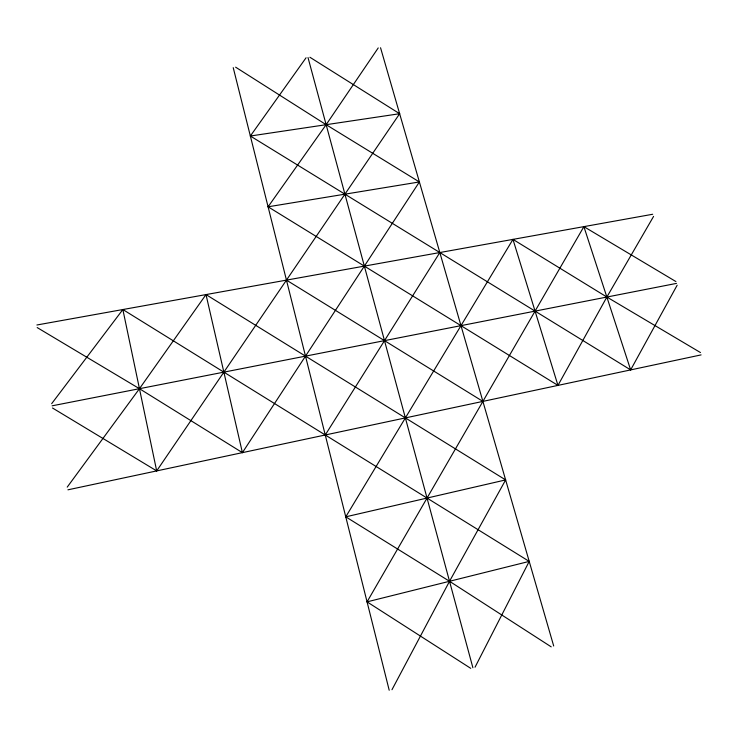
<?xml version="1.0" encoding="UTF-8"?>
<svg xmlns="http://www.w3.org/2000/svg" width="738" height="738" viewBox="0 0 738 738"><rect width="100%" height="100%" fill="white"/><g stroke="black" fill="none" stroke-linecap="round" stroke-linejoin="round"><path stroke-width="1.11" d="M51.669 403.677L122.859 309.536L529.211 561.397L475.041 667.198M391.97 689.716L449.525 581.286L505.631 479.921L206.003 294.591L139.454 388.695L67.223 487.126M677.152 285.219L630.649 369.904L250.357 136.013L306.067 57.776M378.234 47.915L326.141 124.694L268.088 206.797L557.956 385.402L606.867 297.036L653.582 216.409M470.743 668.351L367.063 601.857L583.887 226.64L675.888 281.547M551.212 646.857L449.525 581.286L345.762 516.831L512.965 239.389L606.867 297.036L700.454 352.543M325.255 434.986L439.82 252.544M37.177 327.561L139.454 388.695L242.405 452.643L419.387 181.945L326.141 124.694L235.616 67.167M52.481 407.985L156.687 470.909L399.645 113.717L309.914 57.26M367.063 601.857L529.211 561.397M345.762 516.831L505.631 479.921M67.942 489.82L701.1 354.895M52.121 405.817L676.478 283.392M36.9 324.997L652.687 214.26M268.088 206.797L419.387 181.945M250.357 136.013L399.645 113.717M286.455 280.117L482.901 401.389M583.887 226.64L630.649 369.904M512.965 239.389L557.956 385.402M380.55 47.758L553.694 645.981M308.004 57.555L472.883 667.724M233.226 67.647L389.203 690.242M206.003 294.591L242.405 452.643M122.859 309.536L156.687 470.909"/></g></svg>
